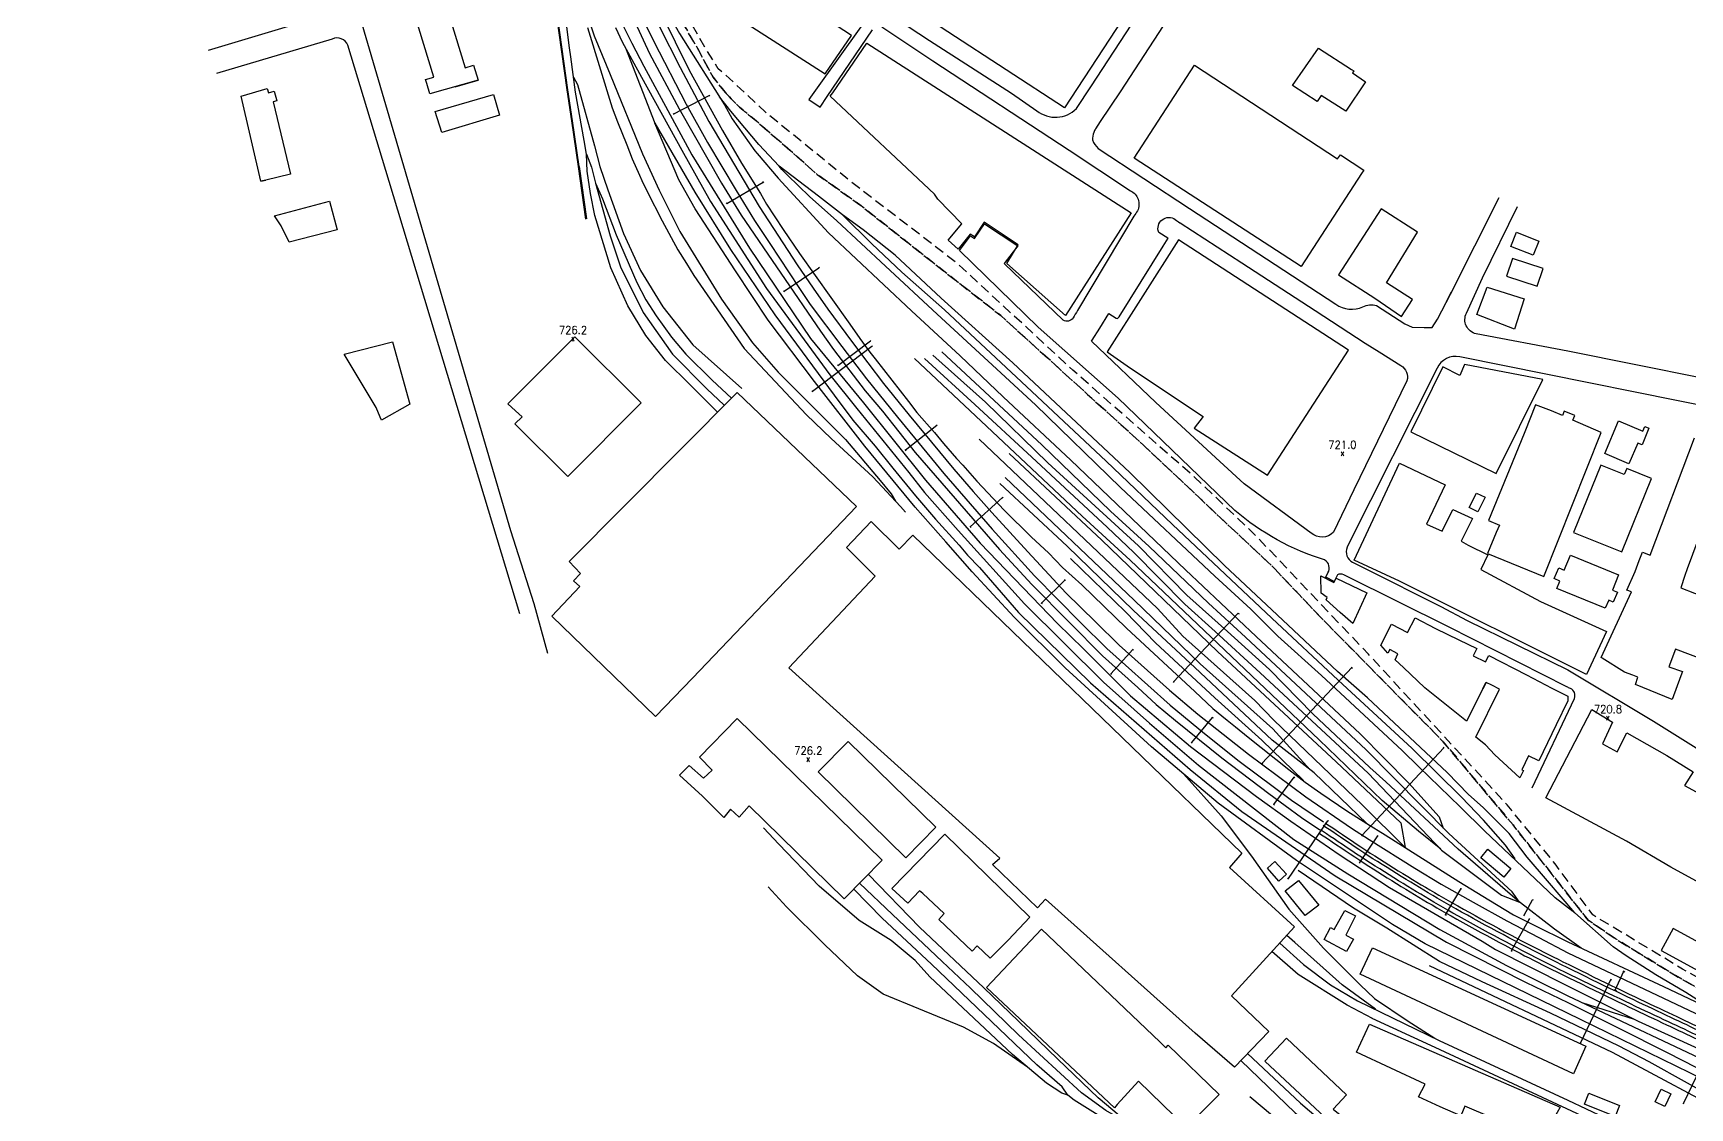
# Model space of a CAD drawing. Header units: metres. Extents: x 320405 to 332543, y 7395686 to 7410003.
# Drawn here: x 324235 to 325061, y 7397986 to 7398522 of the extents above; entities that cross this region are included whole.
import ezdxf
from ezdxf.enums import TextEntityAlignment as Align

# ---------------------------------------------------------------- set-up
doc = ezdxf.new("R2010")
doc.units = ezdxf.units.M
doc.header["$LTSCALE"] = 10
doc.header["$MEASUREMENT"] = 0
doc.linetypes.add('CONTINUO', pattern=[0])
doc.linetypes.add('DASHED', pattern=[0.75, 0.5, -0.25])
for name, color, linetype in [('Canaleta de Drenagem', 151, 'Continuous'), ('Edificações', 30, 'Continuous'), ('Linha Férrea', 20, 'Continuous'), ('Pontos Cotados', 45, 'Continuous'), ('Portico', 45, 'Continuous'), ('T-AMV', 20, 'CONTINUO'), ('Vias Primárias', 230, 'Continuous'), ('Vias Secundárias', 230, 'DASHED')]:
    doc.layers.add(name, color=color, linetype=linetype)
doc.styles.add('Style-STANDARD', font='STANDARD.shx')

# ---------------------------------------------------------------- blocks, each defined once
blk = doc.blocks.new('topografia ÁGUA BRANCA - LAPA_X')
at = {"layer": 'T-AMV', "ltscale": 5, "flags": 128}
for points in [[(152232.41, 253966.38), (152233.86, 253965.42), (152235.48, 253964.33), (152237.27, 253963.13), (152239.2, 253961.84), (152241.26, 253960.45), (152243.43, 253959), (152245.7, 253957.49), (152248.03, 253955.93), (152250.43, 253954.34), (152252.87, 253952.73), (152255.11, 253951.29), (152257.37, 253949.84), (152259.65, 253948.39), (152261.95, 253946.94), (152264.26, 253945.49), (152266.58, 253944.04), (152268.9, 253942.59), (152271.23, 253941.15), (152273.57, 253939.72), (152275.9, 253938.3), (152278.05, 253936.99), (152280.2, 253935.69), (152282.37, 253934.39), (152284.55, 253933.09), (152286.76, 253931.79), (152289, 253930.48), (152291.28, 253929.15), (152293.61, 253927.81), (152296, 253926.45), (152298.45, 253925.06), (152301.33, 253923.46), (152304.27, 253921.83), (152307.25, 253920.19), (152310.26, 253918.55), (152313.28, 253916.9), (152316.31, 253915.26), (152319.33, 253913.64), (152322.32, 253912.04), (152325.27, 253910.46), (152328.17, 253908.93), (152330.52, 253907.69), (152332.83, 253906.49), (152335.09, 253905.31), (152337.34, 253904.16), (152339.57, 253903.02), (152341.81, 253901.89), (152344.07, 253900.75), (152346.37, 253899.61), (152348.72, 253898.44), (152351.13, 253897.25), (152354.12, 253895.78), (152357.17, 253894.29), (152360.27, 253892.78), (152363.4, 253891.25), (152366.56, 253889.72), (152369.72, 253888.2), (152372.87, 253886.68), (152375.99, 253885.18), (152379.07, 253883.7), (152382.09, 253882.25), (152384.74, 253880.99), (152387.32, 253879.76), (152389.84, 253878.57), (152392.29, 253877.41), (152394.69, 253876.28), (152397.03, 253875.18), (152399.32, 253874.11), (152401.55, 253873.06), (152403.75, 253872.03), (152405.9, 253871.03), (152407.91, 253870.08), (152409.89, 253869.15), (152411.86, 253868.23), (152413.81, 253867.32), (152415.75, 253866.41), (152417.71, 253865.49), (152419.68, 253864.57), (152421.68, 253863.64), (152423.71, 253862.69), (152425.79, 253861.71), (152428.18, 253860.6), (152430.61, 253859.47), (152433.08, 253858.31), (152435.59, 253857.14), (152438.13, 253855.96), (152440.69, 253854.76), (152443.27, 253853.55), (152445.87, 253852.34), (152448.47, 253851.12), (152451.07, 253849.91), (152453.64, 253848.7), (152456.19, 253847.5), (152458.74, 253846.3), (152461.26, 253845.12), (152463.77, 253843.94), (152466.25, 253842.77), (152468.7, 253841.62), (152471.11, 253840.48), (152473.49, 253839.37), (152475.83, 253838.27), (152477.9, 253837.3), (152479.93, 253836.35), (152481.93, 253835.41), (152483.92, 253834.48), (152485.9, 253833.56), (152487.88, 253832.63), (152489.88, 253831.7), (152491.9, 253830.76), (152493.95, 253829.81), (152496.04, 253828.83), (152498.54, 253827.66), (152501.08, 253826.48), (152503.65, 253825.28), (152506.23, 253824.07), (152508.81, 253822.87), (152511.39, 253821.66), (152513.94, 253820.47), (152516.45, 253819.3), (152518.92, 253818.14), (152521.33, 253817.02), (152523.63, 253815.93), (152525.84, 253814.88), (152527.97, 253813.88), (152529.99, 253812.93), (152531.9, 253812.02), (152533.69, 253811.18), (152535.35, 253810.4), (152536.86, 253809.7), (152538.23, 253809.06), (152539.43, 253808.51)], [(152540.04, 253810.09), (152539.17, 253810.48), (152538.11, 253810.95), (152536.87, 253811.52), (152535.43, 253812.19), (152533.77, 253812.96), (152531.89, 253813.84), (152529.78, 253814.82), (152527.43, 253815.93), (152524.83, 253817.15), (152521.96, 253818.5), (152517.86, 253820.42), (152513.54, 253822.45), (152509.04, 253824.57), (152504.41, 253826.74), (152499.71, 253828.96), (152494.96, 253831.19), (152490.24, 253833.41), (152485.57, 253835.6), (152481.02, 253837.74), (152476.63, 253839.8), (152473.58, 253841.23), (152470.72, 253842.57), (152468.03, 253843.83), (152465.48, 253845.02), (152463.05, 253846.16), (152460.72, 253847.24), (152458.47, 253848.29), (152456.28, 253849.32), (152454.12, 253850.32), (152451.99, 253851.32), (152449.39, 253852.53), (152446.8, 253853.75), (152444.22, 253854.96), (152441.65, 253856.16), (152439.09, 253857.36), (152436.56, 253858.55), (152434.06, 253859.72), (152431.59, 253860.88), (152429.16, 253862.01), (152426.78, 253863.13), (152424.7, 253864.1), (152422.66, 253865.05), (152420.65, 253865.99), (152418.67, 253866.91), (152416.71, 253867.83), (152414.75, 253868.75), (152412.78, 253869.66), (152410.81, 253870.59), (152408.81, 253871.53), (152406.78, 253872.48), (152404.59, 253873.5), (152402.35, 253874.54), (152400.08, 253875.61), (152397.75, 253876.7), (152395.38, 253877.82), (152392.95, 253878.96), (152390.47, 253880.13), (152387.93, 253881.33), (152385.34, 253882.57), (152382.68, 253883.83), (152379.7, 253885.25), (152376.68, 253886.7), (152373.61, 253888.17), (152370.53, 253889.65), (152367.43, 253891.15), (152364.34, 253892.64), (152361.27, 253894.14), (152358.23, 253895.62), (152355.23, 253897.09), (152352.29, 253898.53), (152349.86, 253899.73), (152347.5, 253900.91), (152345.17, 253902.07), (152342.88, 253903.23), (152340.6, 253904.39), (152338.33, 253905.55), (152336.05, 253906.73), (152333.74, 253907.93), (152331.4, 253909.15), (152329, 253910.41), (152326.09, 253911.95), (152323.14, 253913.52), (152320.14, 253915.12), (152317.12, 253916.74), (152314.09, 253918.37), (152311.07, 253920.01), (152308.07, 253921.65), (152305.09, 253923.29), (152302.16, 253924.9), (152299.29, 253926.5), (152296.85, 253927.88), (152294.48, 253929.23), (152292.16, 253930.57), (152289.89, 253931.89), (152287.66, 253933.19), (152285.46, 253934.49), (152283.29, 253935.79), (152281.14, 253937.08), (152278.99, 253938.38), (152276.85, 253939.69), (152274.52, 253941.12), (152272.18, 253942.56), (152269.84, 253944), (152267.5, 253945.46), (152265.17, 253946.92), (152262.85, 253948.38), (152260.55, 253949.84), (152258.26, 253951.3), (152255.99, 253952.75), (152253.74, 253954.2), (152251.3, 253955.81), (152248.9, 253957.41), (152246.56, 253958.96), (152244.3, 253960.48), (152242.13, 253961.93), (152240.07, 253963.31), (152238.14, 253964.6), (152236.35, 253965.79), (152234.73, 253966.88), (152233.28, 253967.84)], [(152602.36, 253783.51), (152600.77, 253784.25), (152598.99, 253785.07), (152597.05, 253785.98), (152594.99, 253786.94), (152592.81, 253787.97), (152590.55, 253789.03), (152588.23, 253790.12), (152585.87, 253791.24), (152583.49, 253792.36), (152581.13, 253793.48), (152579.32, 253794.32), (152577.54, 253795.15), (152575.78, 253795.97), (152574.02, 253796.79), (152572.25, 253797.62), (152570.47, 253798.44), (152568.67, 253799.28), (152566.84, 253800.14), (152564.97, 253801.01), (152563.05, 253801.91), (152560.71, 253803), (152558.32, 253804.13), (152555.9, 253805.26), (152553.46, 253806.4), (152551.02, 253807.55), (152548.59, 253808.69), (152546.19, 253809.82), (152543.82, 253810.94), (152541.5, 253812.03), (152539.24, 253813.09), (152537.56, 253813.88), (152535.94, 253814.64), (152534.36, 253815.38), (152532.81, 253816.11), (152531.27, 253816.83), (152529.72, 253817.55), (152528.15, 253818.29), (152526.55, 253819.04), (152524.89, 253819.82), (152523.16, 253820.63), (152520.85, 253821.71), (152518.48, 253822.82), (152516.04, 253823.96), (152513.55, 253825.13), (152511.02, 253826.31), (152508.47, 253827.5), (152505.91, 253828.7), (152503.35, 253829.9), (152500.81, 253831.1), (152498.29, 253832.28), (152496.15, 253833.28), (152494.04, 253834.28), (152491.95, 253835.26), (152489.88, 253836.23), (152487.83, 253837.2), (152485.77, 253838.17), (152483.71, 253839.14), (152481.64, 253840.12), (152479.56, 253841.1), (152477.44, 253842.1), (152475.13, 253843.18), (152472.78, 253844.28), (152470.41, 253845.4), (152468.01, 253846.52), (152465.58, 253847.66), (152463.14, 253848.81), (152460.67, 253849.96), (152458.19, 253851.13), (152455.69, 253852.3), (152453.18, 253853.47), (152450.6, 253854.68), (152448.02, 253855.89), (152445.44, 253857.09), (152442.87, 253858.3), (152440.31, 253859.49), (152437.78, 253860.68), (152435.27, 253861.85), (152432.79, 253863.01), (152430.36, 253864.15), (152427.97, 253865.27), (152425.89, 253866.24), (152423.85, 253867.2), (152421.84, 253868.14), (152419.86, 253869.07), (152417.89, 253869.99), (152415.93, 253870.91), (152413.97, 253871.84), (152411.99, 253872.77), (152409.99, 253873.71), (152407.96, 253874.66), (152405.78, 253875.69), (152403.56, 253876.73), (152401.3, 253877.8), (152398.98, 253878.89), (152396.62, 253880.01), (152394.2, 253881.15), (152391.73, 253882.32), (152389.2, 253883.53), (152386.61, 253884.76), (152383.96, 253886.03), (152380.97, 253887.46), (152377.93, 253888.92), (152374.85, 253890.4), (152371.75, 253891.9), (152368.64, 253893.4), (152365.54, 253894.91), (152362.45, 253896.41), (152359.39, 253897.91), (152356.38, 253899.38), (152353.43, 253900.84), (152350.99, 253902.04), (152348.62, 253903.22), (152346.29, 253904.38), (152343.99, 253905.54), (152341.72, 253906.69), (152339.44, 253907.85), (152337.17, 253909.02), (152334.87, 253910.21), (152332.54, 253911.43), (152330.16, 253912.68), (152327.29, 253914.2), (152324.37, 253915.76), (152321.42, 253917.34), (152318.45, 253918.94), (152315.47, 253920.55), (152312.49, 253922.18), (152309.52, 253923.8), (152306.59, 253925.41), (152303.7, 253927.01), (152300.87, 253928.59), (152298.44, 253929.96), (152296.07, 253931.31), (152293.75, 253932.64), (152291.48, 253933.95), (152289.25, 253935.26), (152287.04, 253936.55), (152284.86, 253937.85), (152282.69, 253939.15), (152280.52, 253940.45), (152278.36, 253941.77), (152275.99, 253943.21), (152273.61, 253944.67), (152271.23, 253946.13), (152268.85, 253947.6), (152266.48, 253949.08), (152264.12, 253950.56), (152261.78, 253952.04), (152259.45, 253953.51), (152257.15, 253954.98), (152254.88, 253956.44), (152252.44, 253958.05), (152250.05, 253959.63), (152247.72, 253961.19), (152245.47, 253962.69), (152243.32, 253964.13), (152241.28, 253965.49), (152239.38, 253966.78), (152237.61, 253967.96), (152236.01, 253969.03), (152234.58, 253969.98)], [(152235.6, 253971.32), (152237.03, 253970.36), (152238.63, 253969.29), (152240.4, 253968.1), (152242.31, 253966.82), (152244.34, 253965.45), (152246.49, 253964.01), (152248.73, 253962.5), (152251.05, 253960.95), (152253.44, 253959.37), (152255.87, 253957.76), (152258.12, 253956.31), (152260.4, 253954.86), (152262.71, 253953.39), (152265.03, 253951.93), (152267.36, 253950.47), (152269.71, 253949), (152272.07, 253947.54), (152274.43, 253946.09), (152276.79, 253944.65), (152279.15, 253943.22), (152281.33, 253941.9), (152283.5, 253940.6), (152285.68, 253939.3), (152287.87, 253938), (152290.09, 253936.7), (152292.34, 253935.39), (152294.62, 253934.08), (152296.94, 253932.75), (152299.32, 253931.4), (152301.75, 253930.02), (152304.57, 253928.45), (152307.44, 253926.86), (152310.36, 253925.25), (152313.3, 253923.64), (152316.25, 253922.02), (152319.21, 253920.42), (152322.16, 253918.82), (152325.09, 253917.25), (152327.99, 253915.7), (152330.84, 253914.19), (152333.23, 253912.94), (152335.56, 253911.72), (152337.87, 253910.52), (152340.16, 253909.35), (152342.44, 253908.19), (152344.73, 253907.03), (152347.03, 253905.87), (152349.37, 253904.7), (152351.76, 253903.52), (152354.2, 253902.32), (152357.14, 253900.87), (152360.15, 253899.39), (152363.19, 253897.9), (152366.27, 253896.4), (152369.36, 253894.9), (152372.46, 253893.4), (152375.55, 253891.9), (152378.62, 253890.42), (152381.65, 253888.97), (152384.64, 253887.53), (152387.31, 253886.26), (152389.93, 253885.01), (152392.49, 253883.79), (152394.99, 253882.61), (152397.43, 253881.45), (152399.83, 253880.32), (152402.17, 253879.22), (152404.47, 253878.14), (152406.72, 253877.08), (152408.92, 253876.05), (152410.95, 253875.1), (152412.95, 253874.16), (152414.92, 253873.23), (152416.88, 253872.32), (152418.83, 253871.4), (152420.79, 253870.49), (152422.76, 253869.57), (152424.75, 253868.64), (152426.77, 253867.69), (152428.84, 253866.72), (152431.22, 253865.61), (152433.64, 253864.47), (152436.1, 253863.32), (152438.59, 253862.15), (152441.11, 253860.97), (152443.65, 253859.77), (152446.21, 253858.57), (152448.78, 253857.37), (152451.35, 253856.16), (152453.91, 253854.96), (152456.4, 253853.79), (152458.88, 253852.63), (152461.34, 253851.47), (152463.79, 253850.33), (152466.22, 253849.18), (152468.64, 253848.05), (152471.03, 253846.93), (152473.39, 253845.82), (152475.73, 253844.72), (152478.05, 253843.64), (152480.19, 253842.64), (152482.3, 253841.64), (152484.4, 253840.66), (152486.49, 253839.68), (152488.58, 253838.7), (152490.67, 253837.72), (152492.76, 253836.73), (152494.87, 253835.74), (152497.01, 253834.74), (152499.17, 253833.73), (152501.67, 253832.55), (152504.19, 253831.37), (152506.72, 253830.18), (152509.25, 253828.99), (152511.77, 253827.81), (152514.26, 253826.64), (152516.72, 253825.49), (152519.14, 253824.36), (152521.49, 253823.25), (152523.77, 253822.18), (152525.52, 253821.36), (152527.19, 253820.58), (152528.82, 253819.82), (152530.41, 253819.07), (152531.99, 253818.33), (152533.55, 253817.6), (152535.13, 253816.86), (152536.74, 253816.1), (152538.39, 253815.33), (152540.1, 253814.53), (152542.36, 253813.47), (152544.67, 253812.38), (152547.04, 253811.27), (152549.44, 253810.14), (152551.87, 253809), (152554.31, 253807.86), (152556.75, 253806.71), (152559.18, 253805.57), (152561.58, 253804.44), (152563.94, 253803.33), (152565.95, 253802.4), (152567.9, 253801.48), (152569.83, 253800.59), (152571.72, 253799.7), (152573.59, 253798.83), (152575.44, 253797.97), (152577.28, 253797.11), (152579.11, 253796.25), (152580.95, 253795.39), (152582.8, 253794.53), (152585.13, 253793.43), (152587.44, 253792.34), (152589.73, 253791.26), (152591.98, 253790.2), (152594.15, 253789.18), (152596.24, 253788.2), (152598.21, 253787.27), (152600.06, 253786.41), (152601.75, 253785.63), (152603.27, 253784.93)]]:
    blk.add_lwpolyline(points, dxfattribs=at)

msp = doc.modelspace()

# ---------------------------------------------------------------- linework, layer by layer
at = {"layer": 'Canaleta de Drenagem'}
for points in [[(324467.16, 7398638.63), (324476.85, 7398605.79), (324481.12, 7398591.24), (324488.11, 7398567.16), (324492.7, 7398550.75), (324494.15, 7398545.55), (324494.61, 7398541.59), (324497.43, 7398522.19), (324501.41, 7398493.75), (324503.63, 7398478.3), (324506.92, 7398455.47), (324510.63, 7398429.36)], [(324507.41, 7398455.54), (324504.12, 7398478.37), (324501.9, 7398493.82), (324497.93, 7398522.26), (324495.11, 7398541.65), (324494.64, 7398545.64), (324493.18, 7398550.88), (324488.59, 7398567.29)], [(324507.41, 7398455.54), (324511.12, 7398429.43)]]:
    msp.add_lwpolyline(points, dxfattribs=at)
at = {"layer": 'Edificações'}
for points in [[(324604.02, 7398579.62), (324642.54, 7398638.64), (324787.85, 7398543.8), (324749.33, 7398484.77)], [(324630.01, 7398501.76), (324643.11, 7398520.8), (324573.35, 7398566.43), (324564.17, 7398553.04), (324566.52, 7398551.4), (324572.2, 7398538.95)], [(324425.07, 7398532.58), (324440.78, 7398537.32), (324450.75, 7398504.74), (324454.83, 7398505.98), (324457.09, 7398498.63), (324445.66, 7398495.27), (324457.09, 7398498.63), (324433.04, 7398491.74), (324431.55, 7398496.86), (324430.93, 7398498.97), (324435.04, 7398499.99)], [(324782.5, 7398432.5), (324749.8, 7398381.33), (324720.53, 7398407.25), (324726.26, 7398416.48), (324709.32, 7398427.74), (324704.42, 7398420.5), (324702.26, 7398421.75), (324696.3, 7398414.39), (324691.24, 7398418.85), (324698.17, 7398426.89), (324686.25, 7398439.21), (324684.43, 7398441.8), (324632.58, 7398490.57), (324633.86, 7398492.32), (324650.8, 7398517.05)], [(324862.91, 7398495.92), (324875.86, 7398514.49), (324892.29, 7398503.86), (324893.35, 7398503.16), (324892.71, 7398502.18), (324899.27, 7398497.78), (324889.43, 7398483.07), (324877.08, 7398490.87), (324875.17, 7398487.92)], [(324783.91, 7398459.64), (324813.97, 7398506.04), (324885.3, 7398459.35), (324886.7, 7398461.35), (324898.43, 7398453.77), (324897.31, 7398452.04), (324867.25, 7398405.65)], [(324348.89, 7398448.15), (324339.1, 7398490.64), (324352.12, 7398494.41), (324352.73, 7398492.3), (324355.46, 7398493.09), (324356.86, 7398488.22), (324355.01, 7398487.69), (324363.76, 7398451.7), (324351.39, 7398448.65)], [(324435.76, 7398482.99), (324464.8, 7398491.41), (324467.79, 7398481.15), (324439, 7398472.41)], [(324907.04, 7398434.49), (324885.72, 7398401.59), (324903.8, 7398389.88), (324917.2, 7398380.74), (324922.62, 7398389.24), (324909.73, 7398397.6), (324925.11, 7398422.78)], [(324850.46, 7398301.74), (324890.81, 7398364.02), (324806.03, 7398418.95), (324770.57, 7398363.13), (324782.13, 7398355.12), (324818.31, 7398330.89), (324813.83, 7398325.11)], [(324971.67, 7398415.67), (324974.47, 7398422.75), (324985.6, 7398418.35), (324982.8, 7398411.27)], [(324969.46, 7398400.81), (324984.78, 7398395.94), (324987.73, 7398404.75), (324972.41, 7398409.61)], [(324959.92, 7398395.44), (324978.33, 7398389.59), (324973.52, 7398374.46), (324954.65, 7398381.72)], [(324505.31, 7398370.71), (324538.41, 7398337.76), (324501.82, 7398301), (324475.41, 7398327.31), (324479.05, 7398330.8), (324475.83, 7398333.76), (324471.95, 7398337.2), (324472.6, 7398337.85)], [(324921.85, 7398323.33), (324964.36, 7398302.51), (324987.5, 7398349.44), (324948.59, 7398356.79), (324946.15, 7398351.42), (324937.73, 7398355.63)], [(324959.99, 7398262.64), (324988.08, 7398251.17), (325016.61, 7398322.95), (325002.53, 7398329.16), (325003.46, 7398331.39), (324998.28, 7398333.6), (324997.37, 7398331.45), (324991.95, 7398333.76), (324983.94, 7398336.7), (324978.57, 7398323.32), (324972.3, 7398307.84), (324960.51, 7398279.17), (324965.94, 7398276.83), (324964.36, 7398273.14)], [(325025.3, 7398328.77), (325037.35, 7398323.64), (325038.35, 7398325.94), (325040.44, 7398325.06), (325037.09, 7398316.87), (325034.98, 7398317.7), (325030.44, 7398307.38), (325018.38, 7398312.5)], [(324916.09, 7398307.62), (324938.91, 7398296.95), (324929.54, 7398277.25), (324937.44, 7398273.87), (324942.81, 7398284.66), (324952.54, 7398280.14), (324946.9, 7398268.79), (324950.42, 7398266.77), (324960.09, 7398262.1), (324956.62, 7398254.77), (324986.44, 7398238.78), (325019.21, 7398223.86), (325009.39, 7398202.34), (324916.09, 7398248.93), (324893.62, 7398259.39)], [(325002.77, 7398273.22), (325026.95, 7398263.5), (325041.78, 7398299.99), (325029.47, 7398305.03), (325028.17, 7398302), (325016.49, 7398306.72)], [(324954.5, 7398292.81), (324958.78, 7398290.7), (324955.23, 7398283.5), (324950.95, 7398285.61)], [(324611.94, 7398205.66), (324654.99, 7398251.42), (324640.61, 7398265.74), (324652.9, 7398278.6), (324666.89, 7398264.86), (324673.69, 7398271.82), (324837.56, 7398113.39), (324831.55, 7398106.24), (324863.92, 7398076.6), (324832.42, 7398042.25), (324850.99, 7398024.48), (324834.02, 7398006.75), (324814.37, 7398023.69), (324739.73, 7398090.43), (324735.86, 7398086.15), (324713.41, 7398107.65), (324717.11, 7398110.92)], [(325001.28, 7398261.79), (325025.28, 7398252.1), (325022.21, 7398244.49), (325024.78, 7398243.47), (325022.63, 7398238.37), (325020.38, 7398239.36), (325018.59, 7398235.52), (324994.58, 7398245.21), (324996.1, 7398248.97), (324993.19, 7398250.18), (324995.55, 7398255.5), (324998.25, 7398254.3)], [(324884.62, 7398250.36), (324899.97, 7398243.12), (324892.85, 7398227.83), (324886.6, 7398233.34), (324879.62, 7398239.64), (324880.16, 7398240.8), (324877.16, 7398242.92), (324877, 7398251.52), (324883.5, 7398248.2)], [(324567.43, 7398161.19), (324586.27, 7398180.43), (324658.4, 7398109.8), (324639.56, 7398090.56), (324592.13, 7398136.91), (324587.15, 7398131.22), (324582.81, 7398135.24), (324579.6, 7398131.08), (324568.91, 7398141.71), (324557.53, 7398152.27), (324562.34, 7398157.08), (324569.43, 7398150.73), (324573.72, 7398154.75)], [(324626.62, 7398153.84), (324641.49, 7398169.02), (324685.18, 7398126.23), (324670.31, 7398111.05)], [(324663.17, 7398095.8), (324689.67, 7398122.87), (324732.01, 7398081.41), (324721.29, 7398070.02), (324712.31, 7398061.1), (324705.78, 7398067.13), (324703.28, 7398064.47), (324686.72, 7398080.32), (324689.35, 7398083.3), (324678.67, 7398093.24), (324677.09, 7398094.65), (324671.23, 7398088.49)], [(324956.67, 7398110.98), (324960.24, 7398115.27), (324971.66, 7398105.74), (324968.09, 7398101.45)], [(324850.35, 7398105.81), (324854.13, 7398109.19), (324859.81, 7398102.84), (324856.03, 7398099.46)], [(324859.14, 7398094.62), (324865.91, 7398099.74), (324875.98, 7398087.46), (324869.21, 7398082.33)], [(324881.75, 7398076.28), (324883.66, 7398075.32), (324888.88, 7398084.78), (324894.21, 7398082.07), (324889.45, 7398072.42), (324893.26, 7398070.55), (324889.8, 7398064.31), (324878.57, 7398070.32)], [(324710.35, 7398046.44), (324737.84, 7398075.42), (324796.69, 7398019.28), (324799.7, 7398016.28), (324801, 7398017.62), (324826.29, 7397993.04), (324809.9, 7397976.63), (324786.07, 7397999.67), (324775.59, 7397988.04), (324774.16, 7397986.46)], [(325052.44, 7398075.87), (325046.48, 7398064.91), (325109.67, 7398030.54), (325115.63, 7398041.5)], [(324896.49, 7398053.05), (324902.77, 7398066.15), (325008.96, 7398017.13), (325002.88, 7398003.32)], [(324894.75, 7398014.1), (324901.28, 7398028.15), (324996.13, 7397986.72), (324987.28, 7397970.8), (324948.68, 7397987.19), (324946.77, 7397982.43), (324936.46, 7397986.87), (324925.59, 7397991.94), (324928.87, 7397998.27)], [(324849.05, 7398009.75), (324859.82, 7398021.21), (324889.84, 7397993), (324883.16, 7397985.78), (324888.25, 7397981.61), (324897.57, 7397976.39), (324911.41, 7397968), (324908.94, 7397962.99), (324891.96, 7397972.71), (324884.33, 7397976.99), (324879.06, 7397981.54)], [(325010.53, 7397993.74), (325025.8, 7397987.58), (325023.59, 7397982.12), (325008.32, 7397988.28)], [(325046.52, 7397995.77), (325051.35, 7397993.47), (325048.34, 7397987.15), (325043.51, 7397989.46)]]:
    msp.add_lwpolyline(points, close=True, dxfattribs=at)
for points in [[(324355.66, 7398430.98), (324383.18, 7398438.26), (324386.96, 7398423.97), (324362.96, 7398417.86), (324358.95, 7398425.99), (324355.66, 7398430.98)], [(324390.34, 7398362.01), (324414.48, 7398368.24), (324423.08, 7398337.16), (324408.95, 7398329.05), (324408.3, 7398330.7), (324406.41, 7398335.51), (324390.34, 7398362.01)], [(324502.46, 7398258.64), (324586.15, 7398342.99), (324645.67, 7398286.13), (324563.92, 7398200.55), (324545.45, 7398181.48), (324493.93, 7398231.5), (324507.82, 7398246.21), (324504.6, 7398249.09), (324508.1, 7398252.64), (324502.46, 7398258.64)], [(325067.2, 7398209.81), (325053.64, 7398215.03), (325050.27, 7398206.24), (325057.07, 7398203.82), (325056.3, 7398201.67), (325052.02, 7398189.88), (325033.66, 7398197.48), (325034.94, 7398201.07), (325032.34, 7398201.99), (325028.29, 7398203.57), (325017.1, 7398210.57), (325016.68, 7398210.86), (325031.7, 7398243.61), (325029.42, 7398244.4), (325033.65, 7398253.69), (325035.58, 7398259.17), (325037.17, 7398263.27), (325041.05, 7398261.78), (325063.05, 7398320.31)], [(325081.25, 7398313.59), (325059.52, 7398255.12), (325058.39, 7398251.77), (325056.28, 7398245.56), (325076.71, 7398237.61)], [(324957.6, 7398195.31), (324959.16, 7398198.47), (324959.39, 7398198.36), (324957.6, 7398195.31), (324949.62, 7398179.17), (324928.77, 7398195.75), (324918.15, 7398205.84), (324913.96, 7398209.71), (324915.26, 7398212.7), (324911.41, 7398214.84), (324910.42, 7398213.06), (324906.82, 7398217.01), (324912.22, 7398227.45), (324920.12, 7398223.36), (324923.94, 7398230.67), (324934.18, 7398225.37), (324945.8, 7398219.74), (324954.67, 7398215.29), (324952.88, 7398211.73), (324958.98, 7398208.67), (324960.6, 7398211.89), (324979.41, 7398202.19), (324992.02, 7398195.65), (325000, 7398191.6), (325000, 7398189.24), (324994.14, 7398177.27), (324985.52, 7398159.41), (324980.39, 7398161.89), (324977.13, 7398154.86), (324977.94, 7398154.48), (324976.05, 7398150.94), (324963.63, 7398162.33), (324959.01, 7398167.27), (324954.15, 7398171.11), (324966, 7398195.09), (324962.11, 7398197.01), (324959.39, 7398198.36)], [(325067.53, 7398097.65), (325051.38, 7398106.37), (325029.32, 7398119.31), (324989.02, 7398140.92), (325012.04, 7398184.93), (325022.33, 7398178.66), (325017.22, 7398167.84), (325024.62, 7398163.88), (325029.46, 7398173.29), (325049.4, 7398161.98), (325062.4, 7398153.95), (325058.12, 7398147.03), (325075.3, 7398137.8)]]:
    msp.add_lwpolyline(points, dxfattribs=at)
at = {"layer": 'Linha Férrea', "flags": 128}
for points in [[(324514.43, 7398572.59), (324542.54, 7398511.83), (324557.36, 7398484.33), (324578.35, 7398447.22), (324588.21, 7398431.36), (324627.73, 7398373.5), (324634.13, 7398364.28), (324650.02, 7398343.69), (324658.59, 7398333.53), (324674.86, 7398313.05), (324716.9, 7398264.7), (324733.08, 7398247.27), (324751.69, 7398228.29), (324768.27, 7398211.71), (324785.77, 7398195.86), (324794.9, 7398187.44), (324804.5, 7398179.43), (324827.65, 7398160.82), (324851.06, 7398143.13), (324867.29, 7398131.15), (324876.53, 7398124.92)], [(324532.55, 7398566.15), (324557.52, 7398521.87), (324579.91, 7398486.27), (324583.76, 7398479.32), (324595.02, 7398463.38), (324596.17, 7398462.03), (324606.61, 7398449.76), (324631.76, 7398422.51), (324672.97, 7398383.56), (324697.32, 7398361.19), (324718.72, 7398340.7), (324752.44, 7398309.17), (324809.58, 7398254.48), (324844.81, 7398221.25), (324896.62, 7398172.79), (324920.82, 7398148.26), (324935.88, 7398131.49), (324937.99, 7398125.86)], [(324576.38, 7398333.15), (324562.88, 7398346.54), (324550.52, 7398358.92), (324540.68, 7398371.31), (324531.76, 7398386.03), (324523.18, 7398405.07), (324515.33, 7398431.17), (324513.17, 7398442.09), (324511.44, 7398453.21), (324511.12, 7398461.73), (324509.93, 7398468.42), (324505.74, 7398492.61), (324503.29, 7398510.26), (324502.67, 7398514.69), (324497.93, 7398553.09)], [(324533.05, 7398541.67), (324544.72, 7398517.75), (324560.85, 7398486.65), (324571.46, 7398467.52), (324585.7, 7398443.5), (324594.85, 7398428.63), (324602.41, 7398417.24), (324616.94, 7398395.26), (324622.54, 7398386.79), (324638.31, 7398365.85), (324650.61, 7398349.7), (324666.01, 7398330.67), (324689.14, 7398302.57), (324713.22, 7398274.82), (324734.38, 7398251.54), (324757.25, 7398228.24), (324770.3, 7398215.26), (324779.64, 7398206.99), (324801.91, 7398187.16), (324818.97, 7398172.94), (324836.25, 7398159.25), (324862.34, 7398139.75), (324878.36, 7398128.96)], [(324510.28, 7398531.65), (324513.4, 7398525.1), (324514.94, 7398520.67), (324522.87, 7398501.45), (324539.11, 7398461.88), (324547.3, 7398443.81), (324557.71, 7398423.15), (324578.35, 7398389.35), (324593.77, 7398367.7), (324606.63, 7398353), (324640.18, 7398319.55), (324657.38, 7398299.06), (324662.88, 7398292.4), (324665.04, 7398288.73)], [(324526.77, 7398531.01), (324533.73, 7398517.06), (324539.67, 7398505.61), (324563.63, 7398461.29), (324592.31, 7398414.79), (324622.75, 7398369.88), (324649.13, 7398337.71), (324680.01, 7398299.3), (324707.27, 7398267.8), (324745.75, 7398227.75), (324758.68, 7398215.21), (324759.19, 7398214.71), (324782.12, 7398191.74), (324812.02, 7398166.58), (324844.97, 7398141.51), (324862.09, 7398129.27), (324886.08, 7398112.7), (324911.12, 7398096.17), (324957.32, 7398069.51), (324964.07, 7398065.31), (324999.22, 7398047.64), (325035.14, 7398029.58), (325096.72, 7398001.49)], [(324547.27, 7398525.54), (324557.73, 7398504.87), (324572.14, 7398477.94), (324597.13, 7398435.56), (324616.09, 7398406.61), (324624.08, 7398394.94), (324631.36, 7398384.41), (324643.11, 7398368.43), (324651.25, 7398357.74), (324659.1, 7398347.48), (324671.91, 7398331.55), (324694.08, 7398304.7), (324703.73, 7398293.5), (324713.02, 7398283.16), (324731.01, 7398263.44), (324749.91, 7398243.04), (324764.68, 7398228.57), (324776.59, 7398216.98), (324801.59, 7398194.55), (324815.76, 7398182.63), (324840.91, 7398162.62), (324869.51, 7398141.5), (324892.29, 7398125.85), (324901.02, 7398120.1), (324923.79, 7398105.87), (324936.97, 7398097.96), (324952.87, 7398088.94), (324969.67, 7398079.68), (324985.57, 7398071.27), (325000, 7398063.68), (325114.34, 7398009.6)], [(324548.37, 7398531.8), (324562.34, 7398503.47), (324578.87, 7398473.42), (324588.44, 7398457.2), (324597.77, 7398442.15), (324600.87, 7398436.72), (324609.05, 7398424.08), (324617.28, 7398412.15), (324632.84, 7398390.19), (324642.29, 7398376.93), (324647.31, 7398369.84), (324651.25, 7398364.38), (324652.96, 7398362.18), (324654.99, 7398359.68), (324671.57, 7398338.4), (324675.67, 7398333), (324684.47, 7398323.04), (324689.05, 7398317.52), (324695.51, 7398310.01), (324698.59, 7398306.63), (324705.57, 7398298.68), (324719.18, 7398284.35), (324719.18, 7398284.35), (324732.89, 7398270.77), (324741.24, 7398263), (324748.28, 7398255.78), (324757.94, 7398247.13), (324780.09, 7398225.52), (324798.43, 7398208.54), (324814.21, 7398193.87), (324823.21, 7398185.47), (324830.33, 7398179.64), (324834.39, 7398176.26), (324840.71, 7398171.19), (324860.96, 7398155.09), (324869.23, 7398148.76), (324877.05, 7398143.2), (324890, 7398134.41), (324899.87, 7398128.17), (324908.95, 7398122.44), (324920.84, 7398115.06), (324945.7, 7398099.29), (324960.62, 7398090.06), (324973.01, 7398082.64), (324983.28, 7398077.46), (325000, 7398069.16), (325047.74, 7398046.9), (325091.58, 7398026.14)], [(324511.71, 7398524.73), (324524, 7398484.8), (324526.62, 7398477.81), (324531.26, 7398466.27), (324533.86, 7398459.34), (324537.53, 7398451.28), (324538.76, 7398448.54), (324541.33, 7398443.01), (324548.8, 7398428.47), (324556.67, 7398414.01), (324560.9, 7398407.24), (324564.55, 7398401.16), (324589.71, 7398364.86), (324620.74, 7398331.82), (324632.96, 7398320.05), (324653.81, 7398300.81), (324667.5, 7398286.09), (324670.14, 7398283.24)], [(324525.56, 7398524.84), (324528.84, 7398517.65), (324538.56, 7398500), (324558.61, 7398463.66), (324572.89, 7398438.16), (324600.83, 7398394.79), (324632.43, 7398351.66), (324645.87, 7398335.02), (324671.79, 7398303.09), (324679.48, 7398293.07), (324696.34, 7398274.19), (324729.28, 7398237.67), (324768.65, 7398198.6), (324791.66, 7398178.1), (324815.99, 7398157.21), (324863.48, 7398120.23), (324890.49, 7398103.07), (324936.26, 7398075.36), (324969.46, 7398057.43), (325000, 7398042.33), (325080.25, 7398004.4)], [(324530.52, 7398514.61), (324545.16, 7398477.13), (324565.06, 7398442.78), (324582.81, 7398414.11), (324604.89, 7398381.69), (324634.51, 7398341.53), (324643.86, 7398329.05), (324654.91, 7398316.19), (324663.74, 7398305.25), (324675.09, 7398291.48), (324684.97, 7398279.76), (324696.76, 7398266.77), (324700.93, 7398261.93), (324706.86, 7398255.68), (324726.37, 7398233.25), (324762.26, 7398198.28), (324811.91, 7398155.09), (324837.69, 7398134.05), (324884.06, 7398102.1), (324939.65, 7398069.05), (324979.28, 7398048.9), (325000, 7398038.85), (325049.84, 7398013.85), (325092.37, 7397992.09)], [(324504.71, 7398500), (324506.67, 7398496.32), (324515.11, 7398465.82), (324517.83, 7398455.57), (324521.72, 7398443.93), (324529.62, 7398422.07), (324538.07, 7398403.75), (324549.13, 7398385.64), (324564.04, 7398366.68), (324588.6, 7398344.84)], [(324973.71, 7398110.49), (324969.04, 7398117.32), (324958.01, 7398129.76), (324946.99, 7398141.25), (324922.49, 7398165.57), (324885.57, 7398199.51), (324852.59, 7398230.38), (324803.15, 7398277.19), (324769.98, 7398308.62), (324733.05, 7398343.46), (324689.51, 7398384.13), (324668.23, 7398402.87), (324653.26, 7398416.93), (324638.73, 7398431.51), (324626.7, 7398440.8), (324607.14, 7398455.69), (324597.03, 7398466.57), (324583.08, 7398483.17), (324577.38, 7398490.29)], [(325141.22, 7397963.05), (325122.5, 7397971.81), (325103.45, 7397982.11), (325074.42, 7397997.16), (325006.28, 7398030.53), (324928.98, 7398068.1), (324912.66, 7398077.75), (324900.79, 7398085.8), (324864.82, 7398109.72), (324825.83, 7398138.32), (324792.6, 7398166.32), (324749.53, 7398205.74), (324724.23, 7398230.98), (324703.33, 7398253.53), (324690.2, 7398268.44), (324674.92, 7398285.8), (324649.82, 7398316.25), (324624.65, 7398348.33), (324601.7, 7398379.02), (324585.32, 7398403.62), (324565.34, 7398434.38), (324557.11, 7398448.92), (324545.16, 7398477.13)], [(324511.12, 7398461.73), (324513.62, 7398455.28), (324515.7, 7398447.3), (324522.89, 7398421.02), (324528.08, 7398405.54), (324539.31, 7398382.75), (324554.01, 7398362.08), (324571.02, 7398344.72), (324579.74, 7398336.53)], [(325002.5, 7398084.33), (324993.68, 7398091.15), (324983.8, 7398100.51), (324958.76, 7398124.37), (324946.45, 7398136.37), (324925.86, 7398156.36), (324917.55, 7398164.43), (324877.34, 7398201.9), (324855.53, 7398221.51), (324842.07, 7398234.98), (324824.1, 7398251.35), (324777.13, 7398295.59), (324734.84, 7398336.7), (324711.24, 7398358.59), (324685.76, 7398381.94), (324660.12, 7398405.86), (324635.86, 7398428.46), (324622.22, 7398440.66), (324611.31, 7398451.26), (324608.44, 7398454.05), (324607.14, 7398455.69)], [(324515.7, 7398447.3), (324519.18, 7398439.49), (324525.91, 7398421.55), (324536.16, 7398397.68), (324540.72, 7398389.07), (324545.78, 7398381.18), (324553.41, 7398370.41), (324560.57, 7398362.08), (324573.76, 7398349.05), (324583.31, 7398340.14)], [(325069.85, 7398036.89), (325058.81, 7398043.87), (325043.79, 7398052.77), (325029.1, 7398062.12), (325022.67, 7398066.6), (325003.57, 7398083.68), (324989.83, 7398099.64), (324979.78, 7398111.34), (324970.75, 7398123.19), (324957.91, 7398136.17), (324950.54, 7398142.62), (324939.88, 7398153.6), (324900.17, 7398190.7), (324885.31, 7398203.93), (324852.62, 7398234.54), (324828.96, 7398256.67), (324781.76, 7398303.12), (324723.55, 7398357.68), (324687.91, 7398390), (324664.94, 7398411.33), (324649.02, 7398423.94), (324638.73, 7398431.51)], [(324679.55, 7398359.81), (324704.53, 7398336.98), (324732.98, 7398310.69), (324770.48, 7398275.82), (324783.82, 7398263.19), (324809.29, 7398237.41), (324824.39, 7398223.82), (324846.79, 7398203.16), (324900.54, 7398153.24), (324937.11, 7398114.92), (324967.04, 7398092.39), (324976, 7398089.01), (324972.37, 7398094.05), (324940.69, 7398123.12), (324899.6, 7398164.78), (324839.44, 7398220.93), (324821.08, 7398237.94), (324791.38, 7398266.13), (324772.11, 7398283.86), (324738.06, 7398316.79), (324688.2, 7398363.19)], [(325006.72, 7398066.03), (324993.36, 7398075.52), (324974.97, 7398089.81), (324945.35, 7398115.37), (324909.33, 7398148.84), (324901.44, 7398155.96), (324873, 7398182.77), (324851.44, 7398204.87), (324830.49, 7398223.77), (324810.28, 7398241.87), (324786.14, 7398266.51), (324740.94, 7398307.9), (324709.98, 7398338.15), (324683.7, 7398361.57)], [(324936.76, 7398115.29), (324925.71, 7398124.39), (324907.48, 7398139.53), (324876.21, 7398169.89), (324781.91, 7398259.3), (324758.02, 7398281.22), (324707.73, 7398328.62), (324674.47, 7398359.88)], [(324721.67, 7398312.5), (324767.79, 7398269.4), (324825.49, 7398213.83), (324884.56, 7398158.79), (324916.75, 7398128.4), (324919.01, 7398116.19), (324897.78, 7398137.25), (324853.49, 7398179.58), (324844.05, 7398189.36), (324808.26, 7398221.49), (324795.53, 7398235.28), (324706.83, 7398319.63)], [(324899.87, 7398128.17), (324873.61, 7398153.43), (324852.69, 7398169.73), (324814.2, 7398205.89), (324783.71, 7398234.35), (324750.6, 7398266.29), (324717.07, 7398297.57)], [(324871.68, 7398154.93), (324853.08, 7398175.3), (324816.82, 7398207.76), (324783.92, 7398239.38), (324719.75, 7398300.57)], [(324868.28, 7398149.48), (324847.62, 7398169.58), (324824.17, 7398190.7), (324794.66, 7398218.18), (324779.65, 7398233.66), (324752.32, 7398260.18)], [(324808.64, 7398152.8), (324827.4, 7398131.87), (324842.5, 7398111.83), (324861.03, 7398085.49), (324878.3, 7398066.03), (324896.58, 7398047.75), (324903.66, 7398040.93), (324920.48, 7398029.58), (324933.74, 7398021.16)], [(324775.3, 7397976.95), (324754.02, 7397990.34), (324750.92, 7397992.78), (324747.97, 7397993.74), (324740.29, 7397998.72), (324723.36, 7398012.99), (324682.15, 7398051.76), (324674.82, 7398059.85), (324663, 7398069.76), (324646.94, 7398079.86), (324627, 7398096.92), (324606.96, 7398117.87), (324599.37, 7398125.91)], [(325130.22, 7397965.03), (325113.78, 7397970.76), (325078.77, 7397988.16), (325040.62, 7398009.3), (325025.64, 7398017.23), (324991.32, 7398033.65), (324957.3, 7398049.25), (324936.15, 7398059.33), (324909.8, 7398076), (324893.28, 7398085.89), (324865.6, 7398104.72)], [(324730.83, 7398006.69), (324713.87, 7398018.45), (324698.88, 7398026.64), (324676.63, 7398035.79), (324658.87, 7398043.05), (324646.2, 7398052.23), (324629.86, 7398067.75), (324610.75, 7398086.68), (324601.59, 7398096.57)], [(324782.07, 7397978.19), (324769.81, 7397985.09), (324757.78, 7397993.97), (324726.42, 7398022.75), (324702.4, 7398046.11), (324688.38, 7398059.28), (324663.56, 7398082.82), (324647.16, 7398098.32)], [(324797.4, 7397967.07), (324779.66, 7397979.93), (324766.02, 7397991.48), (324746.03, 7398010.64), (324726.4, 7398029.59), (324709.13, 7398046.21), (324677.07, 7398076.49), (324651.55, 7398102.8)], [(324750.92, 7397992.78), (324748.07, 7397996.91), (324735.55, 7398007.9), (324682.96, 7398058.07), (324658.42, 7398080.96), (324644.32, 7398095.42)], [(324904.13, 7398035.53), (324887.66, 7398047.78), (324864.02, 7398068.91), (324860.05, 7398072.39)], [(324902.66, 7398031), (324890.17, 7398037.64), (324865.66, 7398052.96), (324852.61, 7398064.27)], [(324856.47, 7398068.47), (324868.26, 7398057.91), (324881.85, 7398047.71), (324895.31, 7398039.82), (324935.97, 7398020.07), (325000, 7397990.28), (325036.52, 7397973.05), (325050.29, 7397967.28), (325059.6, 7397963.89), (325089.05, 7397957.12)], [(325086.29, 7397979.87), (325022.32, 7398014.01), (324931.03, 7398057.28)], [(325007.03, 7398039.01), (325033.15, 7398030.58)], [(325115.7, 7397948.55), (325086.99, 7397953.17), (325042.9, 7397965.9), (325004.59, 7397983.56), (324933.98, 7398016.49), (324902.6, 7398031.03)], [(324840.44, 7398013.46), (324866.79, 7397988.71), (324880.36, 7397977.34), (324896.73, 7397967.09), (324914.71, 7397958.11), (324933.37, 7397951.9), (324943.68, 7397949.08)], [(324837.08, 7398009.95), (324864.14, 7397983.97), (324877.04, 7397973.5), (324892.07, 7397964.15), (324902.48, 7397959.78), (324912.28, 7397956.25), (324926.94, 7397952.13), (324942.48, 7397949.26), (324966.31, 7397945.71), (324978.38, 7397943.93)], [(324841.63, 7397992.06), (324864.2, 7397973.1), (324873.35, 7397966.43), (324889.19, 7397957.75), (324900.48, 7397953.46), (324910.8, 7397950.66), (324931.65, 7397946.76), (324953.99, 7397943.58)]]:
    msp.add_lwpolyline(points, dxfattribs=at)
at = {"layer": 'Portico'}
for points in [[(324554.58, 7398481.76), (324572.23, 7398490.86)], [(324572.06, 7398491.08), (324572.41, 7398490.64)], [(324554.36, 7398482.02), (324554.8, 7398481.5)], [(324581.02, 7398437.13), (324599.12, 7398447.75)], [(324598.9, 7398448.04), (324599.35, 7398447.46)], [(324580.8, 7398437.41), (324581.23, 7398436.86)], [(324609.54, 7398393.39), (324626.84, 7398405.12)], [(324626.7, 7398405.31), (324627.05, 7398404.83)], [(324609.31, 7398393.64), (324609.76, 7398393.14)], [(324636.4, 7398356.4), (324652.57, 7398368.7)], [(324652.38, 7398368.85), (324652.8, 7398368.53)], [(324623.7, 7398343.6), (324653.29, 7398365.94)], [(324653.08, 7398366.13), (324653.5, 7398365.75)], [(324636.14, 7398356.63), (324636.67, 7398356.18)], [(324623.45, 7398343.8), (324623.96, 7398343.4)], [(324669.91, 7398314.2), (324685.65, 7398326.67)], [(324685.47, 7398326.85), (324685.91, 7398326.41)], [(324669.65, 7398314.5), (324670.18, 7398313.91)], [(324702.35, 7398276.01), (324718.39, 7398290.52)], [(324718.16, 7398290.72), (324718.61, 7398290.32)], [(324702.03, 7398276.24), (324702.64, 7398275.66)], [(324737.81, 7398238), (324749.53, 7398249.51)], [(324749.28, 7398249.73), (324749.78, 7398249.3)], [(324737.53, 7398238.1), (324738.09, 7398237.81)], [(324803.62, 7398198.69), (324835.85, 7398232.9)], [(324835.7, 7398232.98), (324836.26, 7398232.69)], [(324772.43, 7398202.79), (324783.38, 7398214.85)], [(324783.12, 7398215.03), (324783.65, 7398214.68)], [(324847.83, 7398158.19), (324892.41, 7398205.82)], [(324892.16, 7398206.03), (324892.7, 7398205.59)], [(324772.15, 7398202.9), (324772.71, 7398202.61)], [(324803.34, 7398198.84), (324803.9, 7398198.55)], [(324812.65, 7398168.56), (324822.99, 7398180.95)], [(324822.74, 7398181.09), (324823.31, 7398180.8)], [(324812.39, 7398168.67), (324812.95, 7398168.37)], [(324938.23, 7398165.92), (324897.44, 7398122.19)], [(324938, 7398166.1), (324938.47, 7398165.73)], [(324847.59, 7398158.32), (324848.15, 7398158.02)], [(324853.6, 7398137.54), (324863.67, 7398151.3)], [(324863.45, 7398151.45), (324863.95, 7398151.13)], [(324853.32, 7398137.69), (324853.88, 7398137.4)], [(324880.35, 7398129.49), (324860.65, 7398100.71)], [(324880.24, 7398129.71), (324880.8, 7398129.42)], [(324896.34, 7398108.71), (324905.29, 7398121.99)], [(324897.29, 7398122.29), (324897.8, 7398121.95)], [(324905, 7398122.14), (324905.57, 7398121.84)], [(324896.06, 7398108.85), (324896.62, 7398108.56)], [(324860.37, 7398100.85), (324860.93, 7398100.56)], [(324946.54, 7398095.81), (324947.1, 7398095.52)], [(324939.09, 7398082.66), (324946.82, 7398095.67)], [(324978.24, 7398082.39), (324982.49, 7398090.16)], [(324982.2, 7398090.31), (324982.77, 7398090.02)], [(324938.81, 7398082.8), (324939.37, 7398082.51)], [(324971.88, 7398064.8), (324980.85, 7398080.64)], [(324977.96, 7398082.54), (324978.52, 7398082.24)], [(324980.61, 7398080.76), (324981.17, 7398080.47)], [(324971.76, 7398064.86), (324972.32, 7398064.57)], [(325023.68, 7398045.04), (325027.99, 7398054.55)], [(325027.42, 7398054.77), (325027.99, 7398054.55), (325028.47, 7398054.15)], [(325006.29, 7398018.64), (325021.39, 7398050.43)], [(325021.14, 7398050.56), (325021.7, 7398050.27)], [(325023.1, 7398045.3), (325024.26, 7398044.77)], [(325057.6, 7397988.66), (325080.01, 7398035.11)], [(325006.01, 7398018.79), (325006.57, 7398018.49)], [(325057.32, 7397988.79), (325057.88, 7397988.54)]]:
    msp.add_lwpolyline(points, dxfattribs=at)
at = {"layer": 'Vias Primárias'}
for points in [[(324235.46, 7398781.83), (324285.91, 7398778.48), (324296.51, 7398777.78), (324310.49, 7398776.85, -0.345674), (324315.35, 7398772.48), (324321.84, 7398752.23), (324326.08, 7398737.81), (324330.59, 7398721.86), (324338.99, 7398695.46), (324348.61, 7398663.14), (324360.24, 7398624.98), (324366.13, 7398605.53), (324373.89, 7398579.84), (324381.8, 7398552.15), (324385.32, 7398540.52, -0.00436), (324386.12, 7398537.81, -0.329779), (324384.12, 7398531.86), (324322.73, 7398513.37)], [(324721.29, 7398745.13), (324681.71, 7398747.99), (324656.59, 7398749.91), (324642.08, 7398751), (324463.62, 7398765.76), (324428.92, 7398768.58), (324401.29, 7398770.79), (324365.13, 7398772.71), (324345.42, 7398773.1), (324340.69, 7398773.09), (324336.51, 7398773.17), (324334.54, 7398773.14, 0.358699), (324327.87, 7398767.8), (324333.07, 7398747.94), (324334.37, 7398743.05), (324339.94, 7398723.87), (324342.15, 7398717.63), (324343.12, 7398715.03), (324368.62, 7398630.92), (324473.29, 7398274.17), (324484.88, 7398237.72), (324491.77, 7398213.08)], [(324766.95, 7398623.13), (324697.72, 7398667.72), (324672.77, 7398684.14, 0.427314), (324666.83, 7398682.77), (324661.56, 7398674.92), (324633.1, 7398631.1), (324609.7, 7398597.15), (324598.91, 7398578.84, 0.485739), (324602.2, 7398570.41), (324643.31, 7398543.7), (324661.22, 7398531.94), (324682.09, 7398518.27), (324722.85, 7398492.07), (324735.56, 7398483.34, 0.384276), (324755.2, 7398484.42), (324762.39, 7398495.3), (324814.92, 7398575.69)], [(324824.86, 7398566.34), (324823.52, 7398564.06), (324816.16, 7398552.78), (324808.13, 7398540.51), (324777.06, 7398492.82), (324766.96, 7398477.92), (324764.76, 7398474.37, 0.098273), (324763.95, 7398472.48, 0.098255), (324763.16, 7398468.77, 0.122161), (324766.05, 7398464.5), (324811.6, 7398434.65), (324884.46, 7398386.94, 0.273945), (324897.92, 7398385.6, -0.183331), (324904.72, 7398386.22), (324904.71, 7398386.22), (324918.8, 7398377.13), (324922.47, 7398375.41), (324928.48, 7398375.33), (324932.47, 7398375.34), (324935.11, 7398379.52), (324941.55, 7398391.95), (324965.76, 7398440.13)], [(324647.78, 7398525.1), (324625.17, 7398493.56), (324621.97, 7398488.92), (324627.63, 7398485.09), (324631.03, 7398490.42), (324653.58, 7398523.7, -0.382115)], [(324658.29, 7398525.1), (324683.72, 7398508.2), (324751.68, 7398463.7), (324782.09, 7398443.44, -0.422967), (324785.61, 7398433.44, -0.034868), (324783.83, 7398430.79), (324755.76, 7398383.71, -0.006258), (324753.52, 7398380.06, -0.421105), (324748.62, 7398379.01), (324719.45, 7398406.98)], [(324477.94, 7398232.66), (324412.78, 7398448.01), (324392.18, 7398515.96, 0.448738), (324384.43, 7398519.02), (324326.75, 7398501.93)], [(325100.75, 7398343.2), (325000, 7398363.48), (324954.34, 7398372.15, -0.487116), (324949.52, 7398382.47), (324957.57, 7398400), (324974.98, 7398435.53)], [(324982.26, 7398145.92), (325003.34, 7398190.48, 0.397918), (325001.28, 7398195.37, 0.041218), (324999.54, 7398196.18), (324940.64, 7398226.12), (324890.12, 7398251.19), (324888.44, 7398252.03, 0.226873), (324885.23, 7398252.08), (324883.58, 7398248.72), (324879.42, 7398250.88), (324880.51, 7398252.98, 0.414335), (324878.87, 7398259.5, -0.104022), (324834.12, 7398284.19), (324775.97, 7398340.13), (324736.13, 7398375.53), (324696.9, 7398413.62), (324702.46, 7398420.93), (324704.45, 7398419.63), (324709.46, 7398426.9), (324725.97, 7398416.02), (324719.68, 7398407.86), (324719.19, 7398407.23), (324719.45, 7398406.98)], [(325097.88, 7398330.13), (324946.17, 7398360.73, 0.347607), (324934.85, 7398354.98), (324890.65, 7398266.95), (324890.1, 7398265.8, 0.396388), (324892.82, 7398258.33), (324899.04, 7398255.21), (324936.77, 7398236.23), (324949.83, 7398229.28), (325000, 7398204.78), (325042.69, 7398179.21), (325083.92, 7398153.38)], [(324878.81, 7398251.31, 0.001935), (324878.84, 7398251.33, 0.001935)], [(325002.27, 7398188.73, -0.00018), (325002.27, 7398188.73)]]:
    msp.add_lwpolyline(points, format="xyb", dxfattribs=at)
for points in [[(324348.89, 7398448.15), (324351.43, 7398448.65)], [(324939.64, 7398388.18), (324942.11, 7398393.07)]]:
    msp.add_lwpolyline(points, dxfattribs=at)
msp.add_lwpolyline([(324800.8, 7398419.89), (324796.21, 7398422.73, -0.751211), (324804.46, 7398429.09, 0.013869), (324806.71, 7398427.53), (324806.83, 7398427.47), (324837.54, 7398407.47), (324874.11, 7398383.84), (324899.05, 7398367.5), (324906.01, 7398363.14), (324916.85, 7398356.3, -0.345125), (324919.85, 7398348.75), (324893.49, 7398294.49), (324883.3, 7398273.34, -0.402356), (324872.15, 7398272.86), (324838.86, 7398297.43), (324826.69, 7398308.5), (324794.74, 7398337.91), (324762.74, 7398368.53), (324763.07, 7398369.05), (324766.81, 7398374.97), (324771.41, 7398382.24), (324775.07, 7398379.9, 0.441884), (324776.45, 7398380.6), (324798.42, 7398415.82), (324800.91, 7398419.84)], format="xyb", close=True, dxfattribs=at)
at = {"layer": 'Vias Secundárias', "flags": 128}
msp.add_lwpolyline([(324580.72, 7398491.96, 0.053803), (324594.75, 7398479.11), (324626.1, 7398451.56), (324647.27, 7398436.45), (324696.63, 7398397.52), (324717.48, 7398381.29), (324760.78, 7398341.99), (324788.55, 7398316.71), (324853.88, 7398255.23), (324877.01, 7398230.73), (324937.96, 7398168.89), (324972.74, 7398127.42), (324990.15, 7398105.31), (325010.09, 7398079.99), (325023.75, 7398070.7), (325053.67, 7398052.35), (325089.68, 7398032.14), (325053.67, 7398052.35), (325023.75, 7398070.7), (325010.09, 7398079.99), (324990.15, 7398105.31), (324972.74, 7398127.42), (324937.96, 7398168.89), (324877.01, 7398230.73), (324853.88, 7398255.23), (324788.55, 7398316.71), (324760.78, 7398341.99), (324717.48, 7398381.29), (324696.63, 7398397.52), (324647.27, 7398436.45), (324626.1, 7398451.56), (324594.75, 7398479.11, -0.053803), (324580.72, 7398491.96), (324574.21, 7398500), (324566.03, 7398515.17), (324548.54, 7398544.97), (324543.85, 7398553.21), (324534.35, 7398572.41), (324525.58, 7398594.58), (324512.55, 7398630.08), (324500, 7398664.2), (324479.37, 7398731.16), (324500, 7398664.2), (324512.55, 7398630.08), (324525.58, 7398594.58), (324534.35, 7398572.41), (324543.85, 7398553.21), (324548.54, 7398544.97), (324566.03, 7398515.17), (324574.21, 7398500)], format="xyb", close=True, dxfattribs=at)
msp.add_lwpolyline([(325091.73, 7398036.23), (325057.09, 7398055.62), (325012.44, 7398082.6), (324993.74, 7398107.98), (324969.82, 7398137.45), (324900.71, 7398212.47), (324844.28, 7398271.9), (324814.01, 7398300.79), (324753.38, 7398354.06), (324695.83, 7398407.29), (324643.06, 7398447.79), (324600.26, 7398482.63), (324579.25, 7398502.22), (324576.79, 7398504.28), (324570.21, 7398514.94), (324547.2, 7398554.92), (324530.05, 7398594.27), (324523.91, 7398608.86), (324497.96, 7398686.32), (324485.97, 7398730.46)], dxfattribs=at)

# ---------------------------------------------------------------- block references
at = {"rotation": 359.8966389496373}
msp.add_blockref('topografia ÁGUA BRANCA - LAPA_X', (172185.59, 7144432.18), dxfattribs=at)

# ---------------------------------------------------------------- texts
at = {"layer": 'Pontos Cotados', "linetype": 'Continuous', "style": 'Style-STANDARD'}
for s, height, p in [('726.2', 4, (324504.41, 7398374.05, 726.22)), ('x', 3, (324504.41, 7398370.05, 726.22)), ('721.0', 4, (324887.73, 7398316.91, 720.98)), ('x', 3, (324887.73, 7398312.91, 720.98)), ('720.8', 4, (325020, 7398185.11, 720.78)), ('x', 3, (325020, 7398181.11, 720.78)), ('726.2', 4, (324621.63, 7398164.44, 726.21)), ('x', 3, (324621.63, 7398160.44, 726.21))]:
    msp.add_text(s, height=height, dxfattribs=at).set_placement(p, align=Align.MIDDLE_CENTER)

doc.saveas('drawing.dxf')
